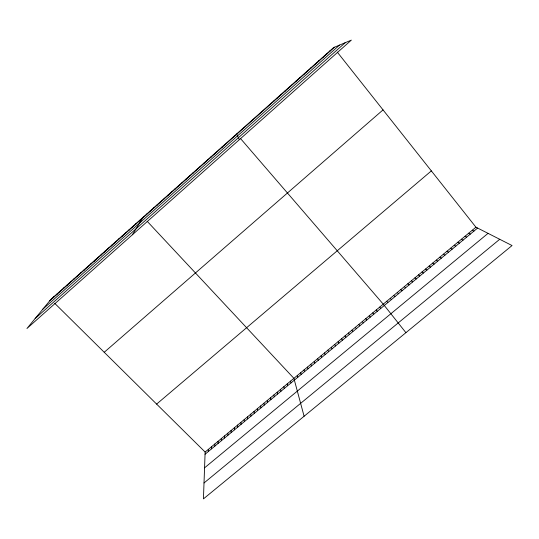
<?xml version="1.0" encoding="UTF-8"?>
<svg xmlns="http://www.w3.org/2000/svg" width="539" height="539" viewBox="0 0 539 539"><rect width="100%" height="100%" fill="white"/><g stroke="black" fill="none" stroke-linecap="round" stroke-linejoin="round"><path stroke-width="0.81" d="M214.812 446.144L214.832 443.995M211.551 448.846L211.591 446.683M208.297 451.547L208.357 449.371M54.803 303.41L205.13 452.053L203.439 498.878L512.05 245.548L475.93 227.195L337.279 52.108M214.717 153.864L214.738 153.474M211.066 157.118L211.113 156.701M207.427 160.359L207.495 159.921M203.789 163.6L203.883 163.142M200.158 166.834L200.279 166.356M196.526 170.068L196.674 169.563M192.908 173.288L193.077 172.77M189.29 176.509L189.485 175.963M185.679 179.73L185.901 179.164M182.074 182.937L182.317 182.35M178.476 186.144L178.739 185.537M174.879 189.344L175.168 188.717M171.294 192.538L171.604 191.891M167.71 195.731L168.047 195.057M164.132 198.918L164.489 198.224M160.555 202.098L160.945 201.384M156.99 205.278L157.401 204.544M153.426 208.452L153.864 207.697M149.869 211.618L150.327 210.843M146.318 214.778L146.803 213.983M132.365 234.788L143.28 217.123M139.257 221.064L139.79 220.229M135.754 224.19L136.3 223.335M132.25 227.31L132.823 226.434M128.754 230.422L129.347 229.526M125.257 233.535L125.877 232.619M121.774 236.641L122.414 235.705M118.29 239.74L118.957 238.784M114.814 242.84L115.501 241.863M111.344 245.932L112.051 244.935M107.874 249.018L108.608 248.001M104.411 252.104L105.166 251.059M100.955 255.176L101.736 254.118M97.505 258.255L98.307 257.177M94.055 261.321L94.884 260.222M90.619 264.386L91.462 263.268M87.183 267.445L88.046 266.313M83.747 270.504L84.636 269.345M80.324 273.556L81.234 272.377M76.902 276.601L77.838 275.409M73.486 279.647L74.443 278.427M70.077 282.679L71.054 281.446M66.668 285.717L67.665 284.464M63.265 288.742L64.289 287.476M59.869 291.767L60.914 290.481M56.48 294.793L57.545 293.479M53.091 297.804L54.176 296.477M49.709 300.816L334.483 47.21M42.824 309.191L339.557 45.074M35.116 318.569L345.263 42.675M104.222 352.277L383.04 109.895M156.627 404.095L431.348 170.897M205.13 452.053L475.93 227.195M205.049 454.249L477.608 228.051M204.557 467.839L488.051 233.353M204.011 482.971L499.72 239.282M329.861 50.942L330.65 50.619M326.061 54.324L326.823 54.028M322.268 57.7L323.002 57.43M318.482 61.075L319.182 60.826M314.702 64.444L315.376 64.222M310.922 67.806L311.576 67.611M307.156 71.168L307.776 70.993M303.39 74.517L303.983 74.369M299.63 77.865L300.203 77.737M295.877 81.207L296.423 81.106M292.131 84.549L292.643 84.468M288.385 87.877L288.877 87.823M284.653 91.206L285.118 91.172M280.92 94.527L281.358 94.514M277.194 97.842L277.612 97.855M273.475 101.157L273.866 101.191M269.763 104.465L270.127 104.519M472.305 230.214L473.956 231.083M468.681 233.219L470.311 234.108M465.063 236.223L466.666 237.133M461.451 239.222L463.028 240.151M457.84 242.22L459.396 243.163M454.242 245.211L455.772 246.175M450.644 248.196L452.147 249.18M447.053 251.181L448.536 252.185M443.462 254.159L444.924 255.176M439.878 257.13L441.313 258.174M436.307 260.101L437.715 261.159M432.729 263.066L434.117 264.144M429.165 266.03L430.526 267.122M425.601 268.988L426.942 270.1M422.05 271.939L423.364 273.071M418.493 274.89L419.787 276.035M414.949 277.834L416.216 279M411.405 280.772L412.652 281.958M407.868 283.709L409.094 284.915M404.338 286.64L405.537 287.866M400.814 289.571L401.986 290.811M147.167 221.286L293.896 378.344L304.097 416.249M397.29 292.495L398.442 293.755M393.773 295.412L394.898 296.693M240.394 138.408L383.256 304.151L405.914 332.671M390.263 298.33L391.368 299.623M386.759 301.24L387.837 302.554M379.759 307.055L380.79 308.402M376.262 309.952L377.273 311.32M372.779 312.849L373.763 314.23M369.296 315.739L370.259 317.141M365.819 318.63L366.763 320.045M362.343 321.513L363.266 322.942M358.88 324.39L359.776 325.839M355.417 327.267L356.286 328.736M351.96 330.137L352.809 331.62M348.504 333.001L349.333 334.51M345.054 335.864L345.863 337.387M341.611 338.728L342.393 340.264M236.601 134.002L239.383 139.655M338.175 341.585L338.937 343.134M334.739 344.434L335.48 346.004M331.31 347.278L332.024 348.868M327.887 350.121L328.581 351.731M324.465 352.964L325.138 354.588M321.049 355.801L321.702 357.438M317.639 358.63L318.266 360.288M314.237 361.46L314.843 363.131M310.835 364.283L311.421 365.974M307.439 367.099L307.998 368.811M304.043 369.916L304.589 371.64M300.661 372.732L301.18 374.47M297.279 375.542L297.777 377.293M290.555 381.12L291.006 382.912M287.213 383.896L287.644 385.702M283.878 386.665L284.289 388.484M280.543 389.434L280.934 391.274M277.214 392.197L277.585 394.049M273.893 394.959L274.243 396.825M270.571 397.715L270.901 399.594M267.256 400.464L267.566 402.363M263.948 403.212L264.231 405.133M260.64 405.961L260.91 407.888M257.339 408.697L257.588 410.644M254.044 411.439L254.267 413.4M250.75 414.168L250.958 416.148M247.462 416.896L247.65 418.891M244.18 419.625L244.342 421.633M222.007 147.006L222.034 147.349M240.899 422.347L241.048 424.375M237.625 425.069L237.753 427.11M234.357 427.784L234.458 429.839M231.09 430.493L231.177 432.568M227.829 433.201L227.896 435.29M224.574 435.903L224.615 438.005M221.32 438.605L221.34 440.72M218.369 150.24L218.369 150.61M218.073 441.3L218.073 443.435M50.821 299.468L26.95 328.5L351.34 40.122L333.668 47.553L50.821 299.468"/></g></svg>
